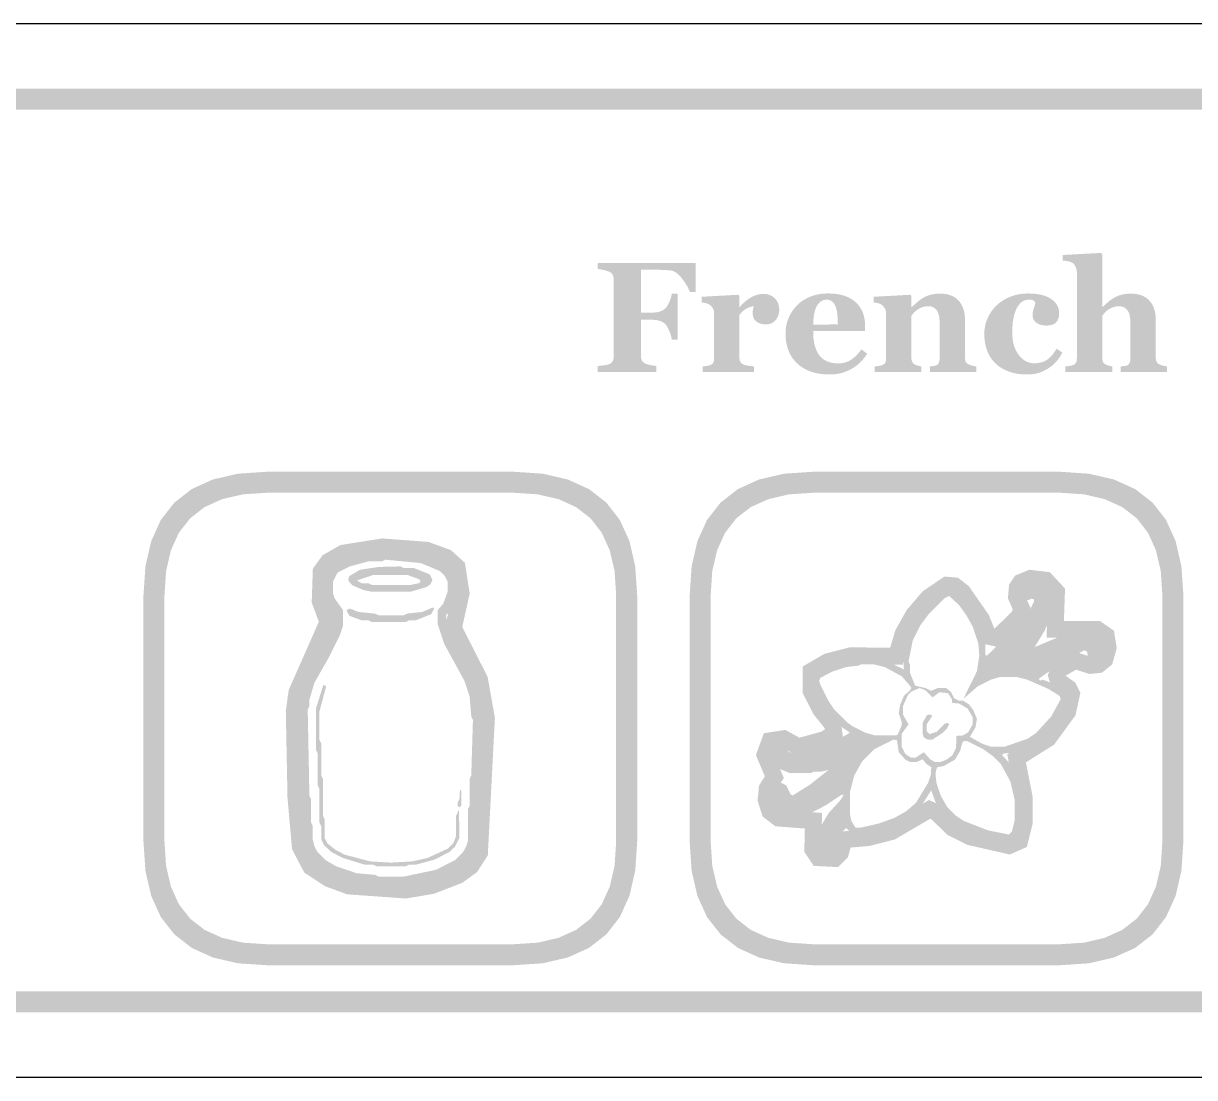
# Model space of a CAD drawing. Header units: millimetres. Extents: x 6 to 297, y 55 to 451.
# Drawn here: x 211.21 to 233.51, y 293.16 to 313.24 of the extents above; entities that cross this region are included whole.
import ezdxf

# ---------------------------------------------------------------- set-up
doc = ezdxf.new("R2010")
doc.units = ezdxf.units.MM
doc.layers.add('CUT', color=1, linetype='Continuous')
doc.layers.add('RASTER', color=7, linetype='Continuous')

msp = doc.modelspace()

# ---------------------------------------------------------------- hatches: boundary and pattern name
at = {"layer": 'RASTER'}
h = msp.add_hatch(color=7, dxfattribs=at)
h.paths.add_polyline_path([(208.2, 309.8), (208.234, 310.316), (208.337, 310.763), (208.509, 311.141), (208.75, 311.45), (209.059, 311.691), (209.438, 311.863), (209.884, 311.966), (210.4, 312), (267.6, 312), (268.116, 311.966), (268.563, 311.863), (268.941, 311.691), (269.25, 311.45), (269.491, 311.141), (269.663, 310.763), (269.766, 310.316), (269.8, 309.8), (269.8, 296.6), (269.766, 296.084), (269.662, 295.638), (269.491, 295.259), (269.25, 294.95), (268.941, 294.709), (268.563, 294.537), (268.116, 294.434), (267.6, 294.4), (210.4, 294.4), (209.884, 294.434), (209.438, 294.537), (209.059, 294.709), (208.75, 294.95), (208.509, 295.259), (208.337, 295.638), (208.234, 296.084), (208.2, 296.6)])
h.paths.add_polyline_path([(208.6, 309.8), (208.6, 296.6), (208.628, 296.178), (208.712, 295.813), (208.853, 295.503), (209.05, 295.25), (209.303, 295.053), (209.613, 294.912), (209.978, 294.828), (210.4, 294.8), (267.6, 294.8), (268.022, 294.828), (268.388, 294.912), (268.697, 295.053), (268.95, 295.25), (269.147, 295.503), (269.287, 295.813), (269.372, 296.178), (269.4, 296.6), (269.4, 309.8), (269.372, 310.222), (269.287, 310.588), (269.147, 310.897), (268.95, 311.15), (268.697, 311.347), (268.388, 311.488), (268.022, 311.572), (267.6, 311.6), (210.4, 311.6), (209.978, 311.572), (209.613, 311.488), (209.303, 311.347), (209.05, 311.15), (208.853, 310.897), (208.712, 310.588), (208.628, 310.222), (208.6, 309.8)], flags=0)
for points in [[(232.989, 306.6), (232.107, 306.6), (232.107, 306.707), (232.115, 306.708), (232.122, 306.708), (232.131, 306.709), (232.139, 306.71), (232.148, 306.711), (232.157, 306.712), (232.166, 306.713), (232.176, 306.714), (232.186, 306.715), (232.195, 306.717), (232.203, 306.718), (232.21, 306.72), (232.217, 306.722), (232.224, 306.724), (232.23, 306.726), (232.235, 306.729), (232.242, 306.733), (232.249, 306.738), (232.255, 306.743), (232.261, 306.749), (232.266, 306.755), (232.27, 306.761), (232.274, 306.768), (232.278, 306.776), (232.281, 306.784), (232.283, 306.793), (232.285, 306.803), (232.287, 306.814), (232.289, 306.826), (232.29, 306.838), (232.29, 306.852), (232.29, 306.867), (232.29, 307.552), (232.289, 307.589), (232.287, 307.623), (232.282, 307.655), (232.276, 307.684), (232.268, 307.711), (232.259, 307.736), (232.247, 307.758), (232.234, 307.778), (232.219, 307.795), (232.203, 307.81), (232.185, 307.823), (232.166, 307.834), (232.145, 307.842), (232.123, 307.848), (232.099, 307.851), (232.073, 307.852), (232.059, 307.852), (232.045, 307.851), (232.031, 307.85), (232.017, 307.848), (232.003, 307.846), (231.99, 307.843), (231.977, 307.839), (231.964, 307.835), (231.952, 307.83), (231.939, 307.825), (231.927, 307.819), (231.914, 307.813), (231.902, 307.807), (231.89, 307.799), (231.878, 307.792), (231.865, 307.784), (231.855, 307.776), (231.845, 307.769), (231.836, 307.761), (231.827, 307.754), (231.819, 307.746), (231.811, 307.739), (231.804, 307.731), (231.797, 307.724), (231.791, 307.716), (231.785, 307.709), (231.779, 307.701), (231.774, 307.695), (231.768, 307.688), (231.763, 307.682), (231.759, 307.675), (231.754, 307.669), (231.754, 306.883), (231.754, 306.87), (231.755, 306.857), (231.756, 306.845), (231.757, 306.834), (231.759, 306.824), (231.762, 306.814), (231.764, 306.805), (231.767, 306.797), (231.771, 306.789), (231.775, 306.782), (231.781, 306.775), (231.786, 306.768), (231.793, 306.762), (231.8, 306.756), (231.808, 306.75), (231.817, 306.745), (231.823, 306.742), (231.829, 306.739), (231.836, 306.736), (231.843, 306.733), (231.85, 306.73), (231.858, 306.727), (231.866, 306.724), (231.875, 306.722), (231.884, 306.719), (231.893, 306.717), (231.902, 306.715), (231.91, 306.713), (231.919, 306.711), (231.928, 306.709), (231.936, 306.708), (231.945, 306.707), (231.945, 306.6), (231.054, 306.6), (231.054, 306.707), (231.063, 306.708), (231.073, 306.708), (231.082, 306.709), (231.091, 306.71), (231.101, 306.711), (231.11, 306.712), (231.119, 306.713), (231.128, 306.714), (231.137, 306.715), (231.145, 306.717), (231.154, 306.718), (231.162, 306.72), (231.17, 306.722), (231.177, 306.724), (231.185, 306.726), (231.192, 306.729), (231.203, 306.734), (231.213, 306.739), (231.223, 306.744), (231.231, 306.75), (231.239, 306.757), (231.245, 306.764), (231.251, 306.771), (231.255, 306.779), (231.259, 306.788), (231.263, 306.797), (231.266, 306.807), (231.268, 306.818), (231.27, 306.829), (231.271, 306.841), (231.272, 306.853), (231.272, 306.867), (231.272, 308.5), (231.272, 308.512), (231.271, 308.524), (231.269, 308.536), (231.267, 308.548), (231.264, 308.561), (231.26, 308.574), (231.255, 308.586), (231.25, 308.6), (231.244, 308.612), (231.238, 308.624), (231.231, 308.635), (231.224, 308.646), (231.216, 308.655), (231.207, 308.664), (231.198, 308.672), (231.189, 308.679), (231.181, 308.683), (231.172, 308.688), (231.163, 308.692), (231.153, 308.696), (231.142, 308.699), (231.13, 308.703), (231.117, 308.706), (231.104, 308.709), (231.09, 308.711), (231.077, 308.714), (231.064, 308.716), (231.051, 308.718), (231.039, 308.719), (231.027, 308.721), (231.015, 308.722), (231.004, 308.723), (231.004, 308.829), (231.732, 308.868), (231.754, 308.844), (231.754, 307.836), (231.76, 307.836), (231.774, 307.849), (231.787, 307.861), (231.8, 307.872), (231.813, 307.884), (231.825, 307.895), (231.837, 307.906), (231.849, 307.916), (231.86, 307.926), (231.872, 307.936), (231.884, 307.947), (231.897, 307.957), (231.91, 307.967), (231.924, 307.977), (231.938, 307.987), (231.954, 307.997), (231.969, 308.008), (231.984, 308.016), (231.999, 308.025), (232.015, 308.033), (232.032, 308.04), (232.05, 308.048), (232.069, 308.055), (232.09, 308.061), (232.111, 308.068), (232.133, 308.074), (232.155, 308.079), (232.178, 308.083), (232.201, 308.086), (232.225, 308.089), (232.249, 308.091), (232.274, 308.092), (232.299, 308.093), (232.357, 308.091), (232.41, 308.084), (232.46, 308.074), (232.507, 308.059), (232.55, 308.039), (232.589, 308.016), (232.624, 307.988), (232.656, 307.956), (232.684, 307.921), (232.708, 307.883), (232.729, 307.842), (232.745, 307.799), (232.758, 307.752), (232.768, 307.703), (232.773, 307.652), (232.775, 307.598), (232.775, 306.88), (232.775, 306.867), (232.776, 306.854), (232.777, 306.842), (232.779, 306.831), (232.781, 306.821), (232.784, 306.811), (232.787, 306.802), (232.791, 306.793), (232.796, 306.786), (232.801, 306.778), (232.807, 306.771), (232.814, 306.764), (232.822, 306.758), (232.831, 306.752), (232.841, 306.747), (232.851, 306.742), (232.858, 306.739), (232.865, 306.736), (232.872, 306.734), (232.879, 306.731), (232.887, 306.729), (232.894, 306.726), (232.902, 306.724), (232.91, 306.722), (232.918, 306.719), (232.927, 306.717), (232.936, 306.715), (232.946, 306.714), (232.956, 306.712), (232.966, 306.71), (232.978, 306.708), (232.989, 306.707)], [(224.015, 308.123), (223.903, 308.123), (223.891, 308.154), (223.877, 308.185), (223.862, 308.217), (223.844, 308.249), (223.824, 308.281), (223.802, 308.314), (223.778, 308.348), (223.752, 308.382), (223.726, 308.414), (223.699, 308.443), (223.673, 308.467), (223.648, 308.488), (223.622, 308.505), (223.597, 308.518), (223.572, 308.527), (223.548, 308.532), (223.537, 308.534), (223.524, 308.535), (223.511, 308.536), (223.497, 308.538), (223.482, 308.539), (223.466, 308.54), (223.449, 308.541), (223.431, 308.542), (223.413, 308.543), (223.395, 308.544), (223.378, 308.545), (223.361, 308.546), (223.344, 308.546), (223.328, 308.547), (223.312, 308.547), (223.296, 308.547), (222.972, 308.547), (222.972, 307.731), (223.179, 307.731), (223.201, 307.731), (223.221, 307.732), (223.242, 307.734), (223.261, 307.736), (223.28, 307.739), (223.298, 307.742), (223.315, 307.746), (223.331, 307.751), (223.347, 307.756), (223.363, 307.762), (223.378, 307.77), (223.392, 307.778), (223.406, 307.788), (223.42, 307.798), (223.433, 307.809), (223.446, 307.822), (223.455, 307.832), (223.464, 307.843), (223.473, 307.856), (223.482, 307.871), (223.49, 307.887), (223.499, 307.904), (223.508, 307.923), (223.517, 307.944), (223.525, 307.965), (223.532, 307.985), (223.539, 308.005), (223.544, 308.024), (223.549, 308.042), (223.553, 308.059), (223.556, 308.075), (223.558, 308.091), (223.67, 308.091), (223.67, 307.217), (223.558, 307.217), (223.556, 307.234), (223.553, 307.251), (223.549, 307.27), (223.544, 307.29), (223.538, 307.31), (223.531, 307.332), (223.522, 307.354), (223.513, 307.377), (223.503, 307.4), (223.494, 307.42), (223.485, 307.439), (223.476, 307.456), (223.468, 307.47), (223.46, 307.483), (223.453, 307.494), (223.446, 307.502), (223.435, 307.514), (223.423, 307.524), (223.41, 307.534), (223.397, 307.543), (223.383, 307.551), (223.369, 307.559), (223.353, 307.566), (223.337, 307.572), (223.32, 307.577), (223.303, 307.582), (223.284, 307.586), (223.265, 307.589), (223.244, 307.591), (223.223, 307.593), (223.202, 307.594), (223.179, 307.595), (222.972, 307.595), (222.972, 306.906), (222.973, 306.893), (222.974, 306.881), (222.975, 306.869), (222.977, 306.857), (222.98, 306.846), (222.984, 306.836), (222.988, 306.826), (222.992, 306.816), (222.998, 306.807), (223.004, 306.798), (223.012, 306.79), (223.021, 306.782), (223.031, 306.775), (223.042, 306.768), (223.054, 306.761), (223.068, 306.755), (223.076, 306.752), (223.085, 306.749), (223.095, 306.746), (223.106, 306.743), (223.117, 306.74), (223.13, 306.737), (223.143, 306.734), (223.156, 306.731), (223.17, 306.728), (223.184, 306.726), (223.198, 306.724), (223.212, 306.721), (223.226, 306.719), (223.24, 306.718), (223.254, 306.716), (223.268, 306.714), (223.268, 306.6), (222.148, 306.6), (222.148, 306.714), (222.159, 306.715), (222.171, 306.717), (222.183, 306.718), (222.197, 306.72), (222.212, 306.721), (222.227, 306.723), (222.243, 306.725), (222.26, 306.727), (222.277, 306.729), (222.293, 306.731), (222.307, 306.733), (222.32, 306.736), (222.332, 306.738), (222.342, 306.741), (222.351, 306.744), (222.359, 306.746), (222.371, 306.752), (222.383, 306.758), (222.394, 306.764), (222.403, 306.771), (222.412, 306.778), (222.42, 306.786), (222.426, 306.795), (222.432, 306.804), (222.437, 306.813), (222.441, 306.823), (222.444, 306.834), (222.447, 306.845), (222.45, 306.857), (222.451, 306.87), (222.452, 306.883), (222.452, 306.897), (222.452, 308.364), (222.452, 308.376), (222.451, 308.388), (222.45, 308.399), (222.448, 308.41), (222.445, 308.421), (222.442, 308.431), (222.438, 308.441), (222.434, 308.451), (222.429, 308.46), (222.423, 308.469), (222.415, 308.477), (222.406, 308.485), (222.396, 308.493), (222.385, 308.5), (222.372, 308.507), (222.359, 308.513), (222.348, 308.517), (222.336, 308.522), (222.324, 308.526), (222.311, 308.53), (222.297, 308.534), (222.282, 308.538), (222.267, 308.542), (222.25, 308.545), (222.234, 308.549), (222.219, 308.552), (222.204, 308.555), (222.191, 308.557), (222.179, 308.56), (222.167, 308.562), (222.157, 308.563), (222.148, 308.564), (222.148, 308.679), (224.015, 308.679)], [(225.605, 307.785), (225.604, 307.758), (225.6, 307.731), (225.595, 307.705), (225.588, 307.681), (225.578, 307.656), (225.566, 307.633), (225.552, 307.611), (225.536, 307.59), (225.518, 307.57), (225.499, 307.553), (225.478, 307.538), (225.456, 307.526), (225.433, 307.517), (225.408, 307.511), (225.382, 307.507), (225.354, 307.505), (225.328, 307.506), (225.303, 307.509), (225.279, 307.513), (225.256, 307.519), (225.233, 307.526), (225.212, 307.536), (225.192, 307.547), (225.173, 307.559), (225.156, 307.574), (225.141, 307.59), (225.128, 307.607), (225.118, 307.626), (225.11, 307.647), (225.104, 307.67), (225.101, 307.694), (225.099, 307.719), (225.099, 307.732), (225.1, 307.743), (225.1, 307.754), (225.101, 307.765), (225.102, 307.774), (225.103, 307.783), (225.105, 307.791), (225.107, 307.799), (225.108, 307.806), (225.11, 307.813), (225.112, 307.82), (225.114, 307.827), (225.115, 307.833), (225.117, 307.84), (225.118, 307.846), (225.12, 307.852), (225.103, 307.851), (225.086, 307.848), (225.068, 307.844), (225.051, 307.839), (225.033, 307.833), (225.015, 307.825), (224.996, 307.816), (224.978, 307.806), (224.959, 307.794), (224.942, 307.782), (224.924, 307.768), (224.907, 307.754), (224.891, 307.739), (224.876, 307.723), (224.861, 307.706), (224.846, 307.688), (224.846, 306.884), (224.846, 306.872), (224.847, 306.86), (224.848, 306.848), (224.85, 306.837), (224.852, 306.827), (224.855, 306.817), (224.858, 306.808), (224.862, 306.799), (224.866, 306.791), (224.871, 306.783), (224.877, 306.776), (224.884, 306.769), (224.891, 306.763), (224.899, 306.757), (224.907, 306.751), (224.916, 306.746), (224.925, 306.743), (224.935, 306.739), (224.946, 306.735), (224.959, 306.732), (224.972, 306.728), (224.987, 306.725), (225.003, 306.722), (225.021, 306.719), (225.038, 306.717), (225.055, 306.714), (225.07, 306.712), (225.083, 306.711), (225.096, 306.709), (225.107, 306.708), (225.117, 306.707), (225.126, 306.707), (225.126, 306.6), (224.146, 306.6), (224.146, 306.707), (224.155, 306.708), (224.164, 306.709), (224.173, 306.709), (224.183, 306.71), (224.192, 306.711), (224.201, 306.713), (224.21, 306.714), (224.22, 306.715), (224.229, 306.716), (224.238, 306.718), (224.246, 306.719), (224.254, 306.721), (224.262, 306.723), (224.27, 306.725), (224.277, 306.727), (224.283, 306.729), (224.295, 306.733), (224.305, 306.738), (224.314, 306.743), (224.323, 306.749), (224.331, 306.756), (224.337, 306.763), (224.343, 306.771), (224.348, 306.779), (224.352, 306.787), (224.356, 306.797), (224.359, 306.807), (224.361, 306.818), (224.363, 306.829), (224.364, 306.841), (224.365, 306.853), (224.365, 306.867), (224.365, 307.719), (224.365, 307.732), (224.364, 307.745), (224.362, 307.757), (224.359, 307.769), (224.356, 307.781), (224.351, 307.792), (224.346, 307.803), (224.341, 307.814), (224.334, 307.824), (224.327, 307.833), (224.32, 307.843), (224.313, 307.851), (224.305, 307.859), (224.297, 307.867), (224.289, 307.874), (224.281, 307.88), (224.274, 307.885), (224.266, 307.889), (224.259, 307.893), (224.251, 307.896), (224.242, 307.9), (224.233, 307.903), (224.224, 307.907), (224.214, 307.91), (224.204, 307.912), (224.193, 307.915), (224.183, 307.917), (224.172, 307.919), (224.16, 307.921), (224.149, 307.923), (224.137, 307.924), (224.125, 307.926), (224.125, 308.033), (224.824, 308.071), (224.846, 308.049), (224.846, 307.836), (224.852, 307.836), (224.877, 307.865), (224.903, 307.892), (224.929, 307.917), (224.956, 307.941), (224.983, 307.963), (225.01, 307.984), (225.038, 308.003), (225.066, 308.02), (225.095, 308.036), (225.124, 308.049), (225.153, 308.061), (225.182, 308.07), (225.212, 308.077), (225.242, 308.083), (225.272, 308.086), (225.303, 308.087), (225.336, 308.086), (225.368, 308.082), (225.398, 308.075), (225.426, 308.066), (225.452, 308.054), (225.477, 308.039), (225.5, 308.022), (225.522, 308.003), (225.541, 307.981), (225.558, 307.957), (225.572, 307.933), (225.584, 307.906), (225.593, 307.878), (225.6, 307.849), (225.603, 307.818), (225.605, 307.785)], [(229.355, 306.6), (228.473, 306.6), (228.473, 306.707), (228.48, 306.708), (228.488, 306.708), (228.495, 306.709), (228.504, 306.71), (228.512, 306.711), (228.521, 306.712), (228.531, 306.713), (228.54, 306.714), (228.55, 306.715), (228.559, 306.717), (228.567, 306.718), (228.575, 306.72), (228.582, 306.722), (228.589, 306.724), (228.595, 306.726), (228.6, 306.729), (228.608, 306.733), (228.615, 306.738), (228.621, 306.743), (228.627, 306.749), (228.632, 306.755), (228.637, 306.761), (228.641, 306.768), (228.644, 306.776), (228.647, 306.784), (228.65, 306.793), (228.652, 306.803), (228.654, 306.814), (228.656, 306.826), (228.657, 306.838), (228.657, 306.852), (228.657, 306.867), (228.657, 307.552), (228.657, 307.588), (228.654, 307.622), (228.65, 307.654), (228.644, 307.683), (228.636, 307.71), (228.627, 307.735), (228.615, 307.757), (228.603, 307.777), (228.588, 307.795), (228.572, 307.81), (228.554, 307.823), (228.535, 307.834), (228.514, 307.842), (228.491, 307.848), (228.467, 307.851), (228.441, 307.852), (228.426, 307.852), (228.412, 307.851), (228.398, 307.85), (228.384, 307.848), (228.371, 307.846), (228.357, 307.843), (228.344, 307.839), (228.332, 307.835), (228.319, 307.83), (228.306, 307.825), (228.294, 307.819), (228.282, 307.813), (228.269, 307.807), (228.257, 307.799), (228.245, 307.792), (228.233, 307.784), (228.222, 307.776), (228.212, 307.769), (228.203, 307.761), (228.194, 307.754), (228.186, 307.746), (228.178, 307.739), (228.171, 307.731), (228.165, 307.724), (228.158, 307.716), (228.152, 307.709), (228.146, 307.701), (228.141, 307.695), (228.136, 307.688), (228.131, 307.682), (228.126, 307.675), (228.121, 307.669), (228.121, 306.883), (228.122, 306.87), (228.122, 306.858), (228.123, 306.847), (228.125, 306.836), (228.127, 306.825), (228.13, 306.815), (228.133, 306.806), (228.136, 306.797), (228.14, 306.789), (228.145, 306.781), (228.15, 306.774), (228.155, 306.767), (228.162, 306.761), (228.169, 306.755), (228.176, 306.75), (228.184, 306.745), (228.19, 306.742), (228.197, 306.739), (228.204, 306.736), (228.211, 306.733), (228.218, 306.73), (228.226, 306.727), (228.234, 306.724), (228.243, 306.722), (228.252, 306.719), (228.26, 306.717), (228.269, 306.715), (228.278, 306.713), (228.286, 306.711), (228.295, 306.709), (228.303, 306.708), (228.312, 306.707), (228.312, 306.6), (227.421, 306.6), (227.421, 306.707), (227.43, 306.708), (227.439, 306.709), (227.449, 306.709), (227.458, 306.71), (227.467, 306.711), (227.476, 306.713), (227.486, 306.714), (227.495, 306.715), (227.504, 306.716), (227.513, 306.718), (227.522, 306.719), (227.53, 306.721), (227.538, 306.723), (227.545, 306.725), (227.552, 306.727), (227.559, 306.729), (227.57, 306.733), (227.58, 306.738), (227.59, 306.743), (227.598, 306.749), (227.606, 306.756), (227.613, 306.763), (227.618, 306.771), (227.623, 306.779), (227.627, 306.787), (227.631, 306.797), (227.634, 306.807), (227.636, 306.818), (227.638, 306.829), (227.64, 306.841), (227.641, 306.853), (227.641, 306.867), (227.641, 307.719), (227.641, 307.73), (227.639, 307.742), (227.638, 307.753), (227.635, 307.764), (227.632, 307.775), (227.628, 307.786), (227.623, 307.797), (227.617, 307.808), (227.611, 307.819), (227.605, 307.829), (227.598, 307.839), (227.59, 307.848), (227.582, 307.857), (227.574, 307.865), (227.565, 307.873), (227.556, 307.88), (227.549, 307.885), (227.542, 307.889), (227.534, 307.893), (227.526, 307.896), (227.518, 307.9), (227.509, 307.903), (227.499, 307.907), (227.489, 307.91), (227.479, 307.912), (227.469, 307.915), (227.458, 307.917), (227.447, 307.919), (227.436, 307.921), (227.424, 307.923), (227.413, 307.924), (227.401, 307.926), (227.401, 308.033), (228.099, 308.071), (228.121, 308.049), (228.121, 307.836), (228.127, 307.836), (228.138, 307.846), (228.149, 307.856), (228.16, 307.866), (228.173, 307.877), (228.185, 307.888), (228.199, 307.899), (228.212, 307.912), (228.227, 307.924), (228.241, 307.937), (228.256, 307.949), (228.27, 307.96), (228.283, 307.971), (228.297, 307.981), (228.31, 307.99), (228.323, 307.999), (228.335, 308.008), (228.349, 308.016), (228.364, 308.025), (228.381, 308.033), (228.398, 308.04), (228.416, 308.048), (228.435, 308.055), (228.456, 308.061), (228.477, 308.068), (228.499, 308.074), (228.522, 308.079), (228.545, 308.083), (228.568, 308.086), (228.592, 308.089), (228.616, 308.091), (228.64, 308.092), (228.665, 308.093), (228.723, 308.091), (228.777, 308.084), (228.827, 308.074), (228.874, 308.059), (228.917, 308.04), (228.956, 308.016), (228.991, 307.989), (229.023, 307.957), (229.051, 307.922), (229.075, 307.884), (229.096, 307.843), (229.112, 307.8), (229.126, 307.753), (229.135, 307.704), (229.14, 307.652), (229.142, 307.598), (229.142, 306.88), (229.143, 306.867), (229.143, 306.854), (229.145, 306.842), (229.146, 306.831), (229.149, 306.821), (229.151, 306.811), (229.155, 306.802), (229.158, 306.793), (229.163, 306.786), (229.168, 306.778), (229.174, 306.771), (229.182, 306.764), (229.189, 306.758), (229.198, 306.752), (229.208, 306.747), (229.219, 306.742), (229.225, 306.74), (229.231, 306.737), (229.238, 306.734), (229.245, 306.732), (229.252, 306.729), (229.26, 306.727), (229.268, 306.724), (229.276, 306.722), (229.285, 306.719), (229.294, 306.717), (229.304, 306.715), (229.313, 306.713), (229.323, 306.711), (229.333, 306.709), (229.344, 306.708), (229.355, 306.707)], [(230.327, 306.553), (230.277, 306.554), (230.229, 306.557), (230.181, 306.561), (230.136, 306.568), (230.091, 306.576), (230.049, 306.586), (230.008, 306.599), (229.968, 306.612), (229.93, 306.628), (229.893, 306.645), (229.858, 306.663), (229.826, 306.683), (229.794, 306.703), (229.765, 306.726), (229.737, 306.749), (229.711, 306.774), (229.686, 306.801), (229.663, 306.829), (229.642, 306.858), (229.622, 306.888), (229.604, 306.919), (229.588, 306.952), (229.573, 306.985), (229.56, 307.02), (229.548, 307.056), (229.538, 307.093), (229.529, 307.13), (229.522, 307.169), (229.517, 307.208), (229.513, 307.248), (229.511, 307.288), (229.51, 307.329), (229.511, 307.367), (229.514, 307.405), (229.519, 307.442), (229.525, 307.478), (229.534, 307.514), (229.544, 307.55), (229.557, 307.585), (229.571, 307.62), (229.587, 307.653), (229.604, 307.686), (229.622, 307.718), (229.642, 307.749), (229.664, 307.778), (229.686, 307.807), (229.71, 307.835), (229.736, 307.861), (229.763, 307.887), (229.792, 307.912), (229.823, 307.935), (229.856, 307.957), (229.89, 307.978), (229.925, 307.997), (229.963, 308.015), (230.001, 308.032), (230.042, 308.047), (230.083, 308.06), (230.125, 308.071), (230.169, 308.08), (230.213, 308.087), (230.258, 308.092), (230.305, 308.095), (230.352, 308.096), (230.418, 308.094), (230.48, 308.089), (230.539, 308.081), (230.594, 308.07), (230.645, 308.056), (230.693, 308.038), (230.738, 308.018), (230.779, 307.994), (230.815, 307.967), (230.847, 307.938), (230.874, 307.907), (230.896, 307.874), (230.913, 307.839), (230.926, 307.801), (230.933, 307.761), (230.935, 307.719), (230.934, 307.693), (230.932, 307.669), (230.927, 307.646), (230.921, 307.624), (230.914, 307.603), (230.904, 307.584), (230.893, 307.566), (230.88, 307.549), (230.864, 307.534), (230.847, 307.521), (230.827, 307.51), (230.804, 307.501), (230.779, 307.494), (230.751, 307.489), (230.721, 307.486), (230.688, 307.485), (230.661, 307.486), (230.635, 307.488), (230.61, 307.492), (230.587, 307.498), (230.564, 307.505), (230.543, 307.514), (230.523, 307.525), (230.504, 307.538), (230.487, 307.551), (230.472, 307.566), (230.459, 307.582), (230.448, 307.598), (230.44, 307.616), (230.435, 307.635), (230.431, 307.654), (230.43, 307.675), (230.43, 307.693), (230.431, 307.711), (230.433, 307.729), (230.436, 307.747), (230.439, 307.764), (230.443, 307.782), (230.448, 307.8), (230.453, 307.817), (230.459, 307.834), (230.464, 307.85), (230.468, 307.865), (230.472, 307.879), (230.475, 307.892), (230.478, 307.904), (230.48, 307.915), (230.481, 307.924), (230.477, 307.931), (230.473, 307.937), (230.468, 307.942), (230.463, 307.947), (230.458, 307.952), (230.452, 307.957), (230.446, 307.961), (230.44, 307.965), (230.434, 307.968), (230.426, 307.971), (230.418, 307.973), (230.408, 307.975), (230.398, 307.976), (230.387, 307.978), (230.375, 307.978), (230.363, 307.978), (230.346, 307.978), (230.33, 307.976), (230.315, 307.974), (230.3, 307.971), (230.285, 307.966), (230.27, 307.961), (230.256, 307.955), (230.242, 307.948), (230.229, 307.939), (230.216, 307.929), (230.203, 307.918), (230.19, 307.905), (230.178, 307.891), (230.165, 307.875), (230.153, 307.858), (230.141, 307.839), (230.13, 307.82), (230.12, 307.8), (230.11, 307.777), (230.101, 307.754), (230.092, 307.728), (230.084, 307.701), (230.076, 307.673), (230.069, 307.643), (230.062, 307.611), (230.057, 307.578), (230.052, 307.544), (230.049, 307.507), (230.046, 307.47), (230.043, 307.43), (230.042, 307.39), (230.042, 307.347), (230.044, 307.283), (230.049, 307.223), (230.059, 307.166), (230.072, 307.112), (230.09, 307.061), (230.111, 307.013), (230.135, 306.968), (230.164, 306.927), (230.195, 306.889), (230.228, 306.857), (230.262, 306.829), (230.298, 306.807), (230.336, 306.789), (230.374, 306.777), (230.415, 306.769), (230.456, 306.767), (230.496, 306.768), (230.533, 306.772), (230.569, 306.777), (230.602, 306.785), (230.634, 306.795), (230.663, 306.808), (230.69, 306.823), (230.715, 306.84), (230.738, 306.859), (230.761, 306.88), (230.784, 306.902), (230.805, 306.927), (230.826, 306.954), (230.847, 306.982), (230.866, 307.013), (230.885, 307.045), (230.995, 306.969), (230.984, 306.947), (230.972, 306.925), (230.959, 306.904), (230.946, 306.884), (230.932, 306.863), (230.917, 306.844), (230.902, 306.825), (230.887, 306.806), (230.871, 306.788), (230.854, 306.77), (230.836, 306.753), (230.818, 306.736), (230.799, 306.72), (230.778, 306.704), (230.758, 306.689), (230.736, 306.675), (230.713, 306.66), (230.69, 306.647), (230.666, 306.634), (230.643, 306.622), (230.62, 306.611), (230.596, 306.601), (230.572, 306.592), (230.549, 306.584), (230.524, 306.577), (230.499, 306.57), (230.473, 306.565), (230.446, 306.561), (230.418, 306.557), (230.388, 306.555), (230.358, 306.554), (230.327, 306.553)]]:
    msp.add_hatch(color=7, dxfattribs=at).paths.add_polyline_path(points)
h = msp.add_hatch(color=7, dxfattribs=at)
h.paths.add_polyline_path([(227.281, 306.95), (227.267, 306.929), (227.254, 306.909), (227.239, 306.889), (227.224, 306.869), (227.208, 306.849), (227.192, 306.83), (227.175, 306.811), (227.157, 306.793), (227.138, 306.774), (227.119, 306.757), (227.1, 306.74), (227.079, 306.724), (227.058, 306.708), (227.037, 306.694), (227.015, 306.679), (226.992, 306.666), (226.967, 306.652), (226.943, 306.64), (226.918, 306.628), (226.893, 306.617), (226.868, 306.607), (226.843, 306.598), (226.819, 306.589), (226.793, 306.582), (226.768, 306.575), (226.741, 306.569), (226.714, 306.564), (226.686, 306.56), (226.656, 306.557), (226.626, 306.555), (226.595, 306.554), (226.563, 306.553), (226.509, 306.554), (226.458, 306.557), (226.408, 306.562), (226.361, 306.569), (226.315, 306.577), (226.271, 306.588), (226.229, 306.6), (226.188, 306.615), (226.15, 306.631), (226.113, 306.648), (226.078, 306.667), (226.045, 306.687), (226.013, 306.708), (225.983, 306.731), (225.955, 306.755), (225.928, 306.78), (225.904, 306.807), (225.88, 306.835), (225.859, 306.863), (225.839, 306.894), (225.821, 306.925), (225.804, 306.957), (225.789, 306.991), (225.775, 307.026), (225.764, 307.061), (225.753, 307.098), (225.745, 307.135), (225.737, 307.173), (225.732, 307.212), (225.728, 307.251), (225.726, 307.291), (225.725, 307.332), (225.726, 307.37), (225.728, 307.406), (225.733, 307.443), (225.739, 307.479), (225.746, 307.514), (225.756, 307.55), (225.767, 307.584), (225.78, 307.619), (225.794, 307.653), (225.81, 307.685), (225.827, 307.717), (225.846, 307.748), (225.866, 307.778), (225.888, 307.807), (225.911, 307.835), (225.936, 307.863), (225.962, 307.888), (225.989, 307.912), (226.018, 307.935), (226.048, 307.957), (226.081, 307.977), (226.114, 307.996), (226.15, 308.014), (226.187, 308.031), (226.225, 308.046), (226.265, 308.059), (226.306, 308.07), (226.348, 308.079), (226.391, 308.087), (226.435, 308.092), (226.48, 308.095), (226.526, 308.096), (226.576, 308.095), (226.624, 308.092), (226.67, 308.089), (226.713, 308.083), (226.754, 308.076), (226.793, 308.068), (226.829, 308.057), (226.863, 308.046), (226.895, 308.033), (226.926, 308.019), (226.956, 308.003), (226.984, 307.986), (227.01, 307.969), (227.035, 307.95), (227.059, 307.929), (227.081, 307.908), (227.101, 307.887), (227.12, 307.864), (227.138, 307.841), (227.153, 307.817), (227.168, 307.792), (227.181, 307.766), (227.193, 307.739), (227.203, 307.711), (227.212, 307.683), (227.22, 307.654), (227.226, 307.624), (227.231, 307.595), (227.236, 307.565), (227.239, 307.535), (227.24, 307.504), (227.241, 307.473), (227.241, 307.378), (226.251, 307.378), (226.253, 307.305), (226.258, 307.237), (226.267, 307.173), (226.28, 307.113), (226.296, 307.059), (226.316, 307.008), (226.339, 306.962), (226.366, 306.921), (226.398, 306.884), (226.433, 306.852), (226.472, 306.825), (226.516, 306.803), (226.564, 306.786), (226.617, 306.774), (226.673, 306.767), (226.734, 306.764), (226.768, 306.765), (226.801, 306.769), (226.833, 306.775), (226.865, 306.783), (226.895, 306.794), (226.925, 306.806), (226.954, 306.822), (226.982, 306.84), (227.009, 306.859), (227.035, 306.88), (227.06, 306.902), (227.083, 306.925), (227.106, 306.95), (227.128, 306.975), (227.149, 307.002), (227.169, 307.031)])
h.paths.add_polyline_path([(226.721, 307.507), (226.721, 307.529), (226.72, 307.551), (226.72, 307.573), (226.719, 307.596), (226.718, 307.618), (226.716, 307.641), (226.714, 307.664), (226.712, 307.687), (226.71, 307.709), (226.707, 307.731), (226.704, 307.751), (226.7, 307.771), (226.696, 307.789), (226.692, 307.806), (226.687, 307.823), (226.681, 307.838), (226.675, 307.854), (226.668, 307.87), (226.66, 307.885), (226.652, 307.898), (226.643, 307.911), (226.634, 307.922), (226.624, 307.932), (226.613, 307.942), (226.602, 307.95), (226.59, 307.957), (226.578, 307.963), (226.564, 307.968), (226.55, 307.972), (226.536, 307.975), (226.52, 307.976), (226.504, 307.977), (226.477, 307.975), (226.451, 307.97), (226.426, 307.961), (226.403, 307.948), (226.381, 307.932), (226.361, 307.913), (226.342, 307.889), (226.324, 307.863), (226.308, 307.832), (226.294, 307.797), (226.282, 307.758), (226.272, 307.715), (226.264, 307.668), (226.258, 307.616), (226.253, 307.561), (226.251, 307.501)], flags=0)
h = msp.add_hatch(color=7, dxfattribs=at)
h.paths.add_polyline_path([(213.5, 302.35), (213.537, 302.901), (213.647, 303.378), (213.83, 303.782), (214.087, 304.112), (214.418, 304.37), (214.822, 304.553), (215.299, 304.663), (215.85, 304.7), (220.55, 304.7), (221.101, 304.663), (221.578, 304.553), (221.982, 304.37), (222.313, 304.113), (222.57, 303.782), (222.753, 303.378), (222.863, 302.901), (222.9, 302.35), (222.9, 297.65), (222.863, 297.099), (222.753, 296.622), (222.57, 296.218), (222.313, 295.887), (221.982, 295.63), (221.578, 295.447), (221.101, 295.337), (220.55, 295.3), (215.85, 295.3), (215.299, 295.337), (214.822, 295.447), (214.418, 295.63), (214.088, 295.888), (213.83, 296.218), (213.647, 296.622), (213.537, 297.099), (213.5, 297.65)])
h.paths.add_polyline_path([(213.9, 302.35), (213.9, 297.65), (213.93, 297.193), (214.022, 296.797), (214.174, 296.462), (214.388, 296.188), (214.662, 295.974), (214.997, 295.822), (215.393, 295.73), (215.85, 295.7), (220.55, 295.7), (221.007, 295.73), (221.403, 295.822), (221.738, 295.974), (222.013, 296.188), (222.226, 296.462), (222.378, 296.797), (222.47, 297.193), (222.5, 297.65), (222.5, 302.35), (222.47, 302.807), (222.378, 303.203), (222.226, 303.538), (222.013, 303.813), (221.738, 304.026), (221.403, 304.178), (221.007, 304.27), (220.55, 304.3), (215.85, 304.3), (215.393, 304.27), (214.997, 304.178), (214.662, 304.026), (214.388, 303.813), (214.174, 303.538), (214.022, 303.203), (213.93, 302.807), (213.9, 302.35)], flags=0)
h = msp.add_hatch(color=7, dxfattribs=at)
h.paths.add_polyline_path([(223.9, 302.35), (223.937, 302.901), (224.047, 303.378), (224.23, 303.782), (224.488, 304.112), (224.818, 304.37), (225.222, 304.553), (225.699, 304.663), (226.25, 304.7), (230.95, 304.7), (231.501, 304.663), (231.978, 304.553), (232.382, 304.37), (232.713, 304.113), (232.97, 303.782), (233.153, 303.378), (233.263, 302.901), (233.3, 302.35), (233.3, 297.65), (233.263, 297.099), (233.153, 296.622), (232.97, 296.218), (232.713, 295.887), (232.382, 295.63), (231.978, 295.447), (231.501, 295.337), (230.95, 295.3), (226.25, 295.3), (225.699, 295.337), (225.222, 295.447), (224.818, 295.63), (224.488, 295.888), (224.23, 296.218), (224.047, 296.622), (223.937, 297.099), (223.9, 297.65)])
h.paths.add_polyline_path([(224.3, 302.35), (224.3, 297.65), (224.33, 297.193), (224.422, 296.797), (224.574, 296.462), (224.788, 296.188), (225.062, 295.974), (225.397, 295.822), (225.793, 295.73), (226.25, 295.7), (230.95, 295.7), (231.407, 295.73), (231.803, 295.822), (232.138, 295.974), (232.413, 296.188), (232.626, 296.462), (232.778, 296.797), (232.87, 297.193), (232.9, 297.65), (232.9, 302.35), (232.87, 302.807), (232.778, 303.203), (232.626, 303.538), (232.413, 303.813), (232.138, 304.026), (231.803, 304.178), (231.407, 304.27), (230.95, 304.3), (226.25, 304.3), (225.793, 304.27), (225.397, 304.178), (225.062, 304.026), (224.788, 303.813), (224.574, 303.538), (224.422, 303.203), (224.33, 302.807), (224.3, 302.35)], flags=0)
h = msp.add_hatch(color=7, dxfattribs=at)
h.paths.add_polyline_path([(218.046, 303.43), (218.928, 303.363), (219.354, 303.207), (219.621, 302.965), (219.711, 302.378), (219.57, 301.743), (220.052, 300.794), (220.191, 300.017), (220.056, 297.391), (219.853, 297.076), (219.571, 296.87), (219.026, 296.66), (218.497, 296.571), (217.376, 296.651), (216.962, 296.803), (216.562, 297.064), (216.329, 297.508), (216.242, 298.489), (216.21, 300.145), (216.266, 300.546), (216.839, 301.843), (216.703, 302.209), (216.725, 302.855), (216.909, 303.109), (217.25, 303.304)])
h.paths.add_polyline_path([(218.059, 303.108), (217.358, 302.997), (217.128, 302.865), (217.042, 302.746), (217.025, 302.262), (217.185, 301.832), (216.576, 300.457), (216.53, 300.126), (216.562, 298.507), (216.642, 297.6), (216.807, 297.286), (217.107, 297.091), (217.444, 296.967), (218.481, 296.893), (218.941, 296.971), (219.417, 297.153), (219.616, 297.3), (219.741, 297.492), (219.869, 299.997), (219.745, 300.691), (219.232, 301.701), (219.386, 302.389), (219.322, 302.804), (219.185, 302.928), (218.859, 303.047), (218.059, 303.108)], flags=0)
h = msp.add_hatch(color=7, dxfattribs=at)
h.paths.add_polyline_path([(217.856, 303.176), (218.521, 303.186), (218.585, 303.154), (218.714, 303.154), (219.067, 303.058), (219.301, 302.939), (219.366, 302.874), (219.452, 302.704), (219.484, 302.48), (219.452, 302.415), (219.452, 302.255), (219.366, 302.085), (219.26, 301.966), (219.292, 301.709), (219.475, 301.314), (219.838, 300.649), (219.934, 300.2), (219.934, 299.172), (219.902, 299.108), (219.902, 298.434), (219.87, 298.37), (219.87, 297.695), (219.838, 297.535), (219.751, 297.365), (219.526, 297.14), (219.067, 296.925), (218.65, 296.828), (218.425, 296.828), (218.361, 296.796), (218.039, 296.796), (217.975, 296.828), (217.558, 296.86), (217.237, 296.957), (216.874, 297.14), (216.681, 297.332), (216.595, 297.503), (216.53, 297.759), (216.498, 298.723), (216.466, 298.787), (216.466, 300.296), (216.595, 300.746), (217.076, 301.645), (217.14, 301.869), (217.131, 301.988), (217.034, 302.085), (216.948, 302.255), (216.916, 302.608), (217.034, 302.874), (217.163, 302.971), (217.526, 303.122)])
h.paths.add_polyline_path([(218.104, 303.025), (218.039, 302.993), (217.783, 302.993), (217.429, 302.897), (217.195, 302.778), (217.108, 302.608), (217.108, 302.383), (217.14, 302.287), (217.301, 302.062), (217.301, 301.773), (217.237, 301.58), (217.034, 301.173), (216.755, 300.681), (216.659, 300.36), (216.659, 300.232), (216.627, 300.168), (216.659, 298.53), (216.691, 298.466), (216.691, 298.016), (216.723, 297.952), (216.723, 297.695), (216.755, 297.567), (216.81, 297.461), (216.97, 297.3), (217.173, 297.182), (217.558, 297.053), (217.911, 297.021), (217.975, 296.989), (218.457, 296.989), (219.067, 297.117), (219.43, 297.3), (219.59, 297.461), (219.645, 297.567), (219.677, 297.663), (219.677, 298.273), (219.709, 298.337), (219.709, 298.851), (219.741, 298.915), (219.773, 299.975), (219.741, 300.039), (219.709, 300.425), (219.613, 300.714), (219.227, 301.42), (219.099, 301.805), (219.099, 302.062), (219.205, 302.181), (219.292, 302.415), (219.292, 302.608), (219.237, 302.714), (219.141, 302.81), (218.778, 302.961)], flags=0)
h.paths.add_polyline_path([(217.985, 302.887), (218.393, 302.897), (218.457, 302.865), (218.65, 302.865), (218.948, 302.746), (219.003, 302.64), (218.961, 302.553), (218.884, 302.502), (218.585, 302.415), (217.847, 302.415), (217.686, 302.447), (217.484, 302.534), (217.42, 302.598), (217.397, 302.64), (217.42, 302.714), (217.622, 302.833)], flags=0)
h.paths.add_polyline_path([(217.879, 302.736), (217.567, 302.63), (217.654, 302.576), (217.783, 302.576), (217.847, 302.544), (218.585, 302.544), (218.746, 302.576), (218.778, 302.608), (218.755, 302.65), (218.521, 302.736)], flags=0)
h.paths.add_polyline_path([(219.012, 302.117), (219.035, 302.094), (218.98, 301.988), (218.682, 301.869), (218.553, 301.869), (218.489, 301.837), (217.847, 301.837), (217.783, 301.869), (217.654, 301.869), (217.42, 301.956), (217.365, 302.062), (217.429, 302.094), (217.59, 302.03), (217.911, 301.998), (217.975, 301.966), (218.457, 301.966), (218.521, 301.998), (218.81, 302.03)], flags=0)
h.paths.add_polyline_path([(216.925, 300.64), (216.98, 300.617), (216.851, 300.136), (216.851, 299.59), (216.884, 299.525), (216.884, 298.915), (216.916, 298.851), (216.916, 298.145), (216.948, 298.081), (216.948, 297.727), (217.002, 297.621), (217.163, 297.493), (217.333, 297.406), (217.815, 297.278), (218.21, 297.255), (218.617, 297.278), (218.906, 297.342), (219.301, 297.525), (219.398, 297.621), (219.452, 297.759), (219.452, 298.145), (219.507, 298.264), (219.516, 297.727), (219.43, 297.557), (219.333, 297.461), (219.035, 297.31), (218.682, 297.214), (218.553, 297.214), (218.489, 297.182), (217.943, 297.182), (217.879, 297.214), (217.718, 297.214), (217.301, 297.342), (217.067, 297.461), (216.938, 297.589), (216.884, 297.695), (216.884, 297.952), (216.851, 298.016), (216.851, 298.659), (216.819, 298.723), (216.819, 299.333), (216.787, 299.397), (216.787, 300.2)], flags=0)
h.paths.add_polyline_path([(219.526, 298.649), (219.549, 298.626), (219.549, 298.337), (219.516, 298.305), (219.484, 298.337), (219.484, 298.402), (219.516, 298.466)], flags=0)
h = msp.add_hatch(color=7, dxfattribs=at)
h.paths.add_polyline_path([(230.368, 302.833), (230.757, 302.787), (231.047, 302.475), (231.026, 301.859), (231.708, 301.859), (231.978, 301.673), (232.032, 301.342), (231.945, 301.031), (231.751, 300.873), (231.511, 300.848), (231.257, 300.93), (231.061, 300.817), (231.057, 300.807), (231.054, 300.817), (231.244, 300.682), (231.34, 300.49), (231.246, 300.061), (230.839, 299.502), (230.302, 299.164), (230.433, 298.496), (230.433, 298.009), (230.319, 297.553), (229.997, 297.409), (229.19, 297.592), (228.814, 297.779), (228.506, 298.076), (228.477, 298.089), (227.807, 297.696), (227.328, 297.573), (226.962, 297.541), (226.913, 297.356), (226.726, 297.169), (226.261, 297.192), (226.082, 297.461), (226.093, 297.904), (225.53, 297.947), (225.287, 298.135), (225.193, 298.437), (225.221, 298.726), (225.332, 298.897), (225.16, 299.303), (225.312, 299.72), (225.723, 299.782), (225.988, 299.635), (226.404, 299.748), (226.475, 299.793), (226.471, 299.815), (226.252, 300.089), (226.049, 300.492), (226.049, 300.989), (226.466, 301.232), (226.953, 301.357), (227.717, 301.346), (227.815, 301.677), (228.031, 302.065), (228.337, 302.423), (228.75, 302.704), (229.011, 302.681), (229.216, 302.52), (229.599, 301.967), (229.703, 301.704), (229.699, 301.705), (230.036, 302.037), (230.05, 302.084), (229.959, 302.289), (229.982, 302.552), (230.095, 302.722)])
h.paths.add_polyline_path([(230.412, 302.506), (230.307, 302.463), (230.293, 302.442), (230.285, 302.343), (230.39, 302.107), (230.319, 301.867), (229.8, 301.354), (229.467, 301.429), (229.315, 301.815), (228.98, 302.298), (228.888, 302.371), (228.836, 302.375), (228.552, 302.183), (228.295, 301.881), (228.112, 301.552), (227.955, 301.022), (226.991, 301.037), (226.589, 300.933), (226.369, 300.805), (226.369, 300.568), (226.522, 300.263), (226.776, 299.947), (226.82, 299.635), (226.535, 299.451), (225.946, 299.293), (225.663, 299.449), (225.548, 299.432), (225.504, 299.311), (225.693, 298.866), (225.532, 298.618), (225.518, 298.47), (225.563, 298.326), (225.65, 298.259), (226.42, 298.201), (226.405, 297.554), (226.438, 297.504), (226.601, 297.496), (226.626, 297.521), (226.71, 297.841), (227.274, 297.889), (227.684, 297.995), (228.454, 298.447), (228.686, 298.347), (229, 298.044), (229.298, 297.896), (229.964, 297.745), (230.046, 297.781), (230.113, 298.048), (230.113, 298.465), (229.946, 299.318), (230.616, 299.74), (230.948, 300.195), (231.003, 300.448), (230.993, 300.468), (230.779, 300.62), (230.717, 300.827), (230.809, 301.04), (231.219, 301.278), (231.545, 301.173), (231.623, 301.181), (231.664, 301.214), (231.704, 301.36), (231.684, 301.487), (231.608, 301.539), (230.695, 301.539), (230.722, 302.354), (230.603, 302.483), (230.412, 302.506)], flags=0)
h = msp.add_hatch(color=7, dxfattribs=at)
h.paths.add_polyline_path([(230.414, 302.593), (230.566, 302.601), (230.653, 302.555), (230.76, 302.476), (230.831, 302.335), (230.831, 302.095), (230.805, 301.989), (230.653, 301.662), (230.467, 301.359), (231.017, 301.59), (231.363, 301.67), (231.576, 301.644), (231.716, 301.572), (231.77, 301.519), (231.815, 301.404), (231.754, 301.2), (231.663, 301.104), (231.629, 301.085), (231.488, 301.104), (231.469, 301.271), (231.416, 301.298), (231.063, 301.12), (230.547, 300.758), (230.573, 300.721), (230.619, 300.74), (230.698, 300.713), (230.946, 300.588), (231.079, 300.482), (231.097, 300.368), (231.044, 300.235), (230.946, 300.041), (230.813, 299.855), (230.547, 299.589), (230.3, 299.437), (230.087, 299.358), (229.874, 299.331), (229.848, 299.304), (229.962, 299.18), (230.087, 298.932), (230.193, 298.507), (230.193, 298.002), (230.095, 297.702), (230.007, 297.656), (229.795, 297.683), (229.236, 297.842), (228.989, 297.967), (228.67, 298.26), (228.572, 298.427), (228.5, 298.632), (228.261, 298.26), (227.995, 298.074), (227.695, 297.922), (227.163, 297.789), (227.004, 297.789), (226.879, 297.914), (226.756, 297.797), (226.685, 297.683), (226.711, 297.577), (226.693, 297.462), (226.552, 297.364), (226.411, 297.409), (226.313, 297.55), (226.313, 297.736), (226.366, 297.896), (226.544, 298.196), (226.772, 298.446), (226.836, 298.552), (226.783, 298.542), (226.48, 298.34), (226.233, 298.215), (225.967, 298.135), (225.728, 298.135), (225.56, 298.207), (225.454, 298.34), (225.409, 298.48), (225.454, 298.648), (225.497, 298.712), (225.568, 298.746), (225.648, 298.773), (225.736, 298.728), (225.826, 298.552), (225.861, 298.534), (226.188, 298.738), (226.544, 299.02), (226.392, 298.985), (226.259, 298.985), (226.206, 298.959), (225.808, 298.959), (225.507, 299.084), (225.409, 299.251), (225.409, 299.384), (225.454, 299.472), (225.534, 299.552), (225.621, 299.57), (225.709, 299.525), (225.773, 299.376), (225.808, 299.358), (225.94, 299.358), (226.339, 299.464), (226.818, 299.65), (226.95, 299.73), (226.81, 299.828), (226.597, 300.041), (226.464, 300.227), (226.366, 300.394), (226.259, 300.66), (226.278, 300.828), (226.411, 300.934), (226.578, 301.006), (226.818, 301.085), (227.083, 301.139), (227.456, 301.139), (227.721, 301.059), (227.979, 300.934), (227.961, 301.298), (228.04, 301.564), (228.165, 301.811), (228.272, 301.971), (228.564, 302.29), (228.838, 302.468), (228.952, 302.422), (229.058, 302.316), (229.324, 301.944), (229.502, 301.537), (229.529, 301.431), (229.529, 301.218), (229.555, 301.192), (230.175, 301.795), (230.387, 302.088), (230.459, 302.228), (230.451, 302.274), (230.406, 302.282), (230.353, 302.255), (230.239, 302.274), (230.193, 302.335), (230.193, 302.414), (230.265, 302.529)])
h.paths.add_polyline_path([(228.838, 302.335), (228.75, 302.29), (228.458, 301.997), (228.298, 301.784), (228.147, 301.484), (228.067, 301.085), (228.093, 301.032), (228.093, 300.873), (228.192, 300.626), (228.386, 300.58), (228.492, 300.527), (228.625, 300.58), (228.785, 300.58), (228.872, 300.509), (228.936, 300.386), (229.024, 300.341), (229.104, 300.341), (229.218, 300.269), (229.298, 300.163), (229.369, 299.996), (229.343, 299.836), (229.236, 299.65), (229.476, 299.517), (229.635, 299.464), (229.901, 299.464), (230.334, 299.615), (230.494, 299.722), (230.786, 300.041), (230.964, 300.368), (230.946, 300.429), (230.733, 300.562), (230.326, 300.74), (230.114, 300.793), (229.821, 300.793), (229.635, 300.74), (229.388, 300.615), (229.112, 300.376), (229.369, 300.899), (229.415, 301.2), (229.396, 301.431), (229.29, 301.75), (229.165, 301.971), (229.032, 302.157)], flags=0)
h.paths.add_polyline_path([(227.163, 301.032), (227.11, 301.006), (226.871, 300.979), (226.632, 300.899), (226.384, 300.774), (226.366, 300.713), (226.392, 300.634), (226.544, 300.333), (226.65, 300.174), (226.889, 299.934), (226.996, 299.855), (227.243, 299.73), (227.429, 299.677), (227.828, 299.677), (227.862, 299.695), (227.934, 299.863), (227.934, 299.942), (227.881, 300.102), (227.907, 300.261), (227.979, 300.429), (228.101, 300.546), (228.12, 300.58), (228.101, 300.615), (227.942, 300.801), (227.615, 300.979), (227.402, 301.032)], flags=0)
h.paths.add_polyline_path([(228.28, 300.58), (228.112, 300.509), (228.059, 300.455), (227.961, 300.235), (227.961, 300.075), (228.067, 299.889), (227.934, 299.703), (227.934, 299.464), (228.006, 299.323), (228.12, 299.251), (228.2, 299.251), (228.359, 299.358), (228.484, 299.217), (228.572, 299.172), (228.678, 299.172), (228.793, 299.217), (228.899, 299.296), (228.971, 299.437), (228.979, 299.669), (229.104, 299.677), (229.202, 299.738), (229.29, 299.889), (229.29, 300.022), (229.191, 300.19), (229.024, 300.288), (228.899, 300.296), (228.891, 300.368), (228.819, 300.482), (228.652, 300.501), (228.527, 300.402), (228.394, 300.535)], flags=0)
h.paths.add_polyline_path([(228.42, 300.067), (228.492, 300.075), (228.519, 300.049), (228.412, 299.889), (228.412, 299.756), (228.466, 299.703), (228.606, 299.748), (228.75, 299.897), (228.811, 299.916), (228.838, 299.889), (228.793, 299.802), (228.713, 299.722), (228.519, 299.597), (228.439, 299.597), (228.367, 299.631), (228.333, 299.703), (228.333, 299.916)], flags=0)
h.paths.add_polyline_path([(227.775, 299.597), (227.421, 299.419), (227.182, 299.18), (227.03, 298.906), (226.95, 298.587), (226.95, 298.188), (226.977, 298.055), (227.057, 297.922), (227.163, 297.922), (227.509, 298.002), (227.801, 298.108), (228.022, 298.233), (228.208, 298.393), (228.439, 298.773), (228.492, 298.932), (228.5, 299.073), (228.404, 299.137), (228.333, 299.225), (228.226, 299.172), (228.093, 299.172), (228.006, 299.217), (227.881, 299.358), (227.846, 299.589)], flags=0)
h.paths.add_polyline_path([(229.13, 299.57), (229.096, 299.552), (229.05, 299.384), (228.952, 299.217), (228.731, 299.092), (228.617, 299.073), (228.599, 299.039), (228.58, 298.951), (228.599, 298.773), (228.678, 298.534), (228.803, 298.313), (228.963, 298.153), (229.122, 298.047), (229.582, 297.869), (229.981, 297.789), (230.034, 297.842), (230.087, 298.055), (230.087, 298.454), (230.007, 298.799), (229.829, 299.126), (229.67, 299.286), (229.484, 299.419), (229.183, 299.57)], flags=0)

# ---------------------------------------------------------------- linework, layer by layer
at = {"layer": 'CUT'}
for points in [[(209.999, 313.24), (268.001, 313.24)], [(268.001, 293.16), (209.999, 293.16)]]:
    msp.add_lwpolyline(points, dxfattribs=at)

doc.saveas('drawing.dxf')
